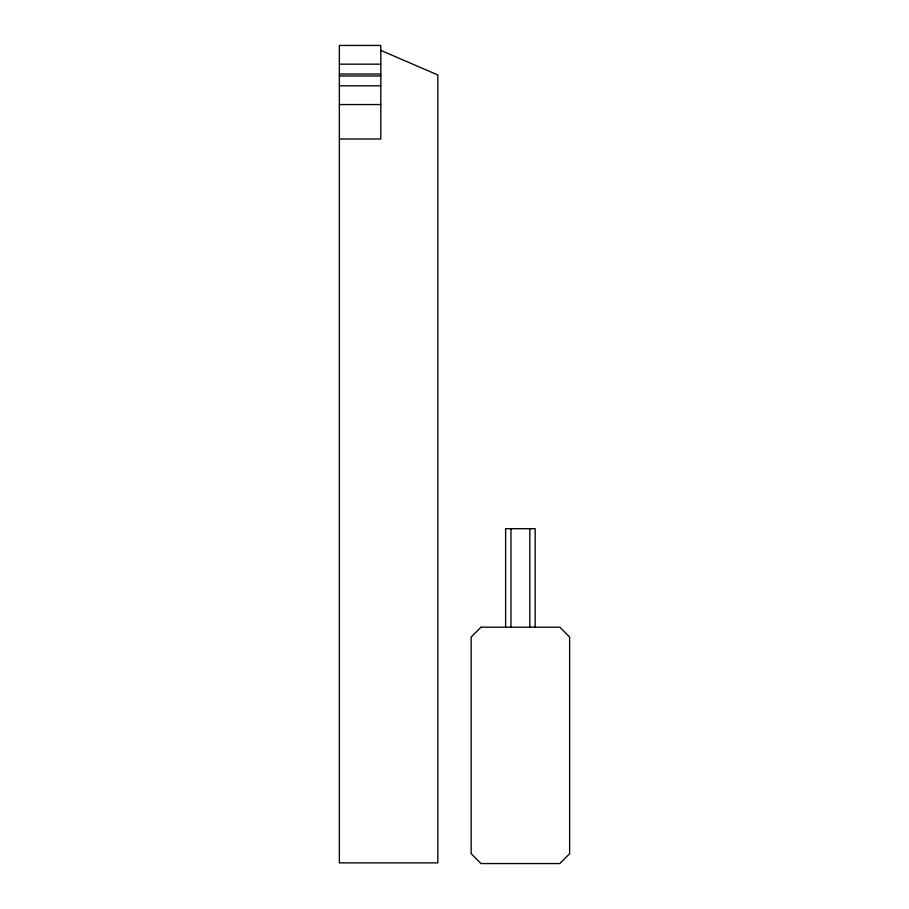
<?xml version="1.0" encoding="UTF-8"?>
<svg xmlns="http://www.w3.org/2000/svg" width="909" height="909" viewBox="0 0 909 909"><rect width="100%" height="100%" fill="white"/><g stroke="black" fill="none" stroke-linecap="round" stroke-linejoin="round"><path stroke-width="1.36" d="M339.364 64.164L380.803 64.164M339.364 74.015L380.803 74.015M339.364 75.981L380.803 75.981M339.364 85.832L380.803 85.832M339.364 104.546L380.803 104.546M339.364 139.009L380.803 139.009L380.803 45.45L339.364 45.45L339.364 862.88L437.843 862.88L437.843 74.992L380.803 50.37M535.174 627.187L535.174 528.697L505.62 528.697L505.62 627.187M529.822 528.697L529.822 627.187M510.972 528.697L510.972 627.187M480.997 627.187L471.157 637.039L471.157 853.699L480.997 863.55L559.785 863.55L569.636 853.699L569.636 637.039L559.785 627.187L480.997 627.187"/></g></svg>
